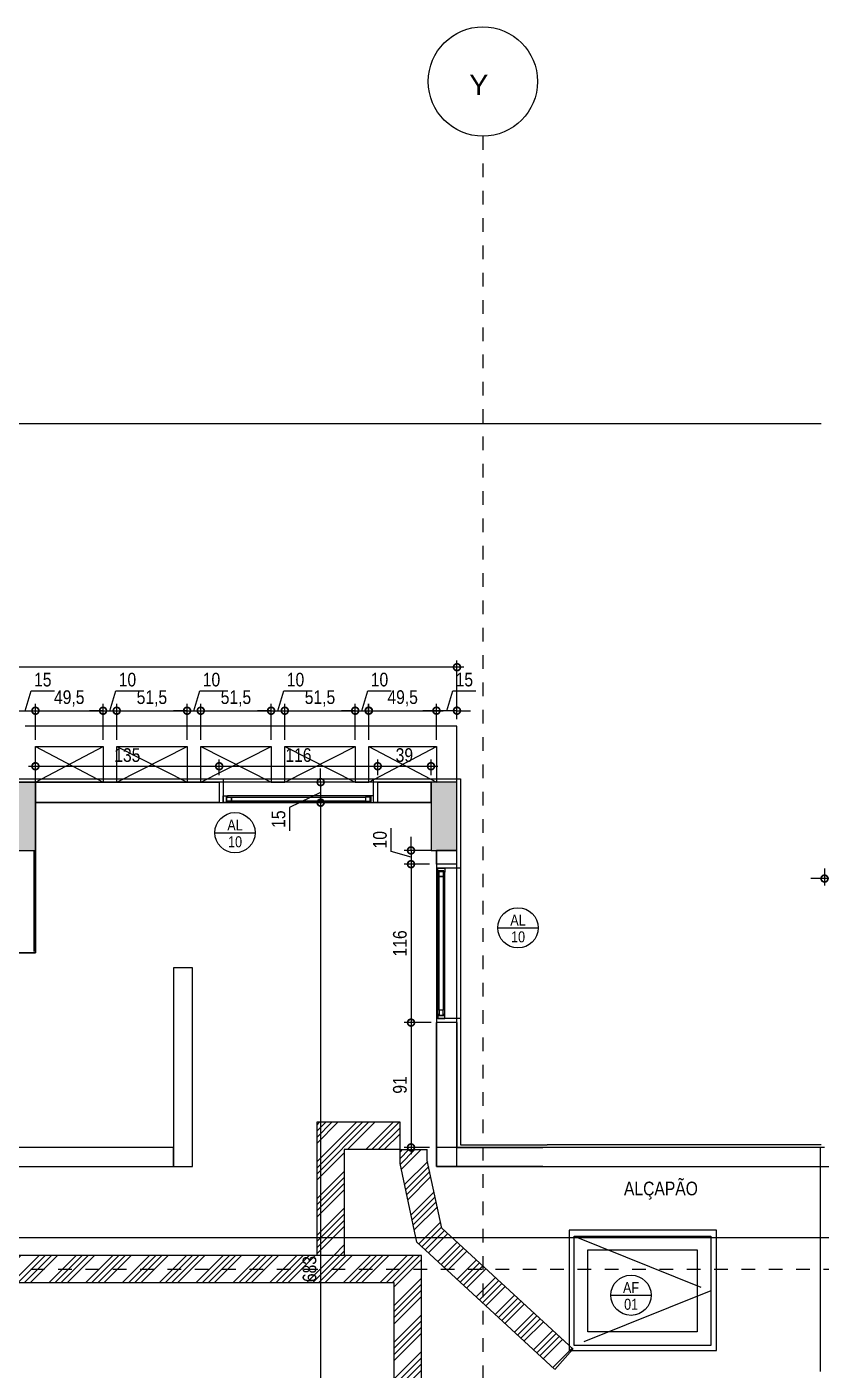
# Model space of a CAD drawing. Header units: metres. Extents: x -38 to 570, y -75 to 184.
# Drawn here: x -11.01 to -5.2, y -3.94 to 5.89 of the extents above; entities that cross this region are included whole.
import ezdxf
from ezdxf.enums import TextEntityAlignment as Align

# ---------------------------------------------------------------- set-up
doc = ezdxf.new("R2010")
doc.units = ezdxf.units.M
for name, pattern in [('CONTINUOS', [0]), ('DASHEDX2', [1.5, 1, -0.5]), ('ESTILO_TQS_0001', [1, 0.7, -0.3]), ('ESTILO_TQS_0004', [1.12, 0.5, -0.2, 0.01, -0.2, 0.01, -0.2])]:
    doc.linetypes.add(name, pattern=pattern)
for name, color, linetype in [('1', 232, 'DASHEDX2'), ('201', 232, 'CONTINUOS'), ('205', 7, 'ESTILO_TQS_0004'), ('21', 232, 'Continuous'), ('210', 15, 'ESTILO_TQS_0001'), ('237', 232, 'Continuous'), ('28', 232, 'Continuous'), ('29', 2, 'Continuous'), ('3', 2, 'Continuous'), ('ARQ-ALV ACAB', 4, 'Continuous'), ('ARQ-ALV OSSO', 5, 'Continuous'), ('ARQ-AUX', 7, 'Continuous'), ('ARQ-AUX1', 1, 'Continuous'), ('ARQ-AUX2', 2, 'Continuous'), ('ARQ-CAX @ 1', 1, 'Continuous'), ('ARQ-DIM', 2, 'Continuous'), ('ARQ-PRJ', 7, 'DASHEDX2'), ('ARQ-SIM', 1, 'Continuous'), ('ARQ-TXT', 2, 'Continuous')]:
    doc.layers.add(name, color=color, linetype=linetype)
doc.styles.add('Adesa', font='ARIALN.TTF')
doc.styles.get("Standard").update_dxf_attribs({"font": 'arial.ttf'})
doc.dimstyles.new('ADESA 1-0050', dxfattribs={"dimtxt": 0.1, "dimasz": 0.1, "dimexe": 0.05, "dimexo": 0.05, "dimgap": 0.03, "dimtad": 1, "dimdec": 1, "dimlfac": 100, "dimzin": 12, "dimtxsty": 'Adesa', "dimblk": 'DOTSMALL', "dimcen": 1, "dimdle": 0.05, "dimclrd": 1, "dimclre": 1, "dimclrt": 256, "dimazin": 3, "dimtm": 1e-09, "dimtfac": 1, "dimtdec": 1, "dimtmove": 1, "dimatfit": 0, "dimldrblk": 'DOTSMALL', "dimfxl": 0.8, "dimtvp": 2, "dimtolj": 1, "dimtzin": 0, "dimarcsym": 0})

# ---------------------------------------------------------------- blocks, each defined once
blk = doc.blocks.new('*U809')
at = {"color": 0, "linetype": 'ByBlock', "ltscale": 0.5}
for points in [[(0.02, -0.045), (0.02, -0.045), (0.02, -0.045), (0.02, -0.045), (0.02, -0.045), (0.02, -0.045), (0.02, -0.045), (0.02, -0.045), (0.02, -0.045), (0.03, -0.045), (0.03, -0.05), (0, -0.05), (0, 0), (0.03, 0), (0.03, -0.005), (0.02, -0.005), (0.02, -0.045)], [(1.08, -0.045), (1.08, -0.045), (1.08, -0.045), (1.08, -0.045), (1.08, -0.045), (1.08, -0.045), (1.08, -0.045), (1.08, -0.045), (1.08, -0.045), (1.07, -0.045), (1.07, -0.05), (1.1, -0.05), (1.1, 0), (1.07, 0), (1.07, -0.005), (1.08, -0.005), (1.08, -0.045)], [(0.025, -0.01), (0.06, -0.01), (0.06, -0.04), (0.025, -0.04)], [(1.075, -0.01), (1.04, -0.01), (1.04, -0.04), (1.075, -0.04)]]:
    blk.add_lwpolyline(points, close=True, dxfattribs=at)
at = {"color": 8, "linetype": 'ByBlock', "ltscale": 0.5}
for points in [[(1.07, 0), (0.03, 0)], [(1.07, -0.05), (0.03, -0.05)]]:
    blk.add_lwpolyline(points, dxfattribs=at)
at = {"color": 7, "linetype": 'ByBlock', "ltscale": 0.5}
blk.add_lwpolyline([(1.04, -0.01), (1.04, -0.04), (0.06, -0.04), (0.06, -0.01)], close=True, dxfattribs=at)
blk = doc.blocks.new('*U810')
at = {"color": 0, "linetype": 'ByBlock', "ltscale": 0.5}
for points in [[(0.02, -0.045), (0.02, -0.045), (0.02, -0.045), (0.02, -0.045), (0.02, -0.045), (0.02, -0.045), (0.02, -0.045), (0.02, -0.045), (0.02, -0.045), (0.03, -0.045), (0.03, -0.05), (0, -0.05), (0, 0), (0.03, 0), (0.03, -0.005), (0.02, -0.005), (0.02, -0.045)], [(1.08, -0.045), (1.08, -0.045), (1.08, -0.045), (1.08, -0.045), (1.08, -0.045), (1.08, -0.045), (1.08, -0.045), (1.08, -0.045), (1.08, -0.045), (1.07, -0.045), (1.07, -0.05), (1.1, -0.05), (1.1, 0), (1.07, 0), (1.07, -0.005), (1.08, -0.005), (1.08, -0.045)], [(0.025, -0.01), (0.06, -0.01), (0.06, -0.04), (0.025, -0.04)], [(1.075, -0.01), (1.04, -0.01), (1.04, -0.04), (1.075, -0.04)]]:
    blk.add_lwpolyline(points, close=True, dxfattribs=at)
at = {"color": 8, "linetype": 'ByBlock', "ltscale": 0.5}
for points in [[(1.07, 0), (0.03, 0)], [(1.07, -0.05), (0.03, -0.05)]]:
    blk.add_lwpolyline(points, dxfattribs=at)
at = {"color": 7, "linetype": 'ByBlock', "ltscale": 0.5}
blk.add_lwpolyline([(1.04, -0.01), (1.04, -0.04), (0.06, -0.04), (0.06, -0.01)], close=True, dxfattribs=at)
blk = doc.blocks.new('EST-PR-012-BAR-R02')
at = {"layer": '1', "color": 1, "linetype": 'CONTINUOS'}
for points in [[(-1040.01, 77), (-1102, 77)], [(-978.51, 77), (-1040.01, 77)], [(-917.01, 77), (-978.51, 77)], [(-855.49, 77), (-917.01, 77)], [(-786, 77), (-855.49, 77)], [(-786, 36), (-786, 77)], [(-1094.5, 62), (-1045.01, 62)], [(-1094.5, 36), (-1094.5, 62)], [(-1045.01, 62), (-1045.01, 36)], [(-1035.01, 62), (-983.51, 62)], [(-1035.01, 36), (-1035.01, 62)], [(-983.51, 62), (-983.51, 36)], [(-973.51, 62), (-922.01, 62)], [(-973.51, 36), (-973.51, 62)], [(-922.01, 62), (-922.01, 36)], [(-912.01, 62), (-860.49, 62)], [(-912.01, 36), (-912.01, 62)], [(-860.49, 62), (-860.49, 36)], [(-850.49, 62), (-801, 62)], [(-850.49, 36), (-850.49, 62)], [(-801, 62), (-801, 36)], [(-1045.01, 36), (-1094.5, 36)], [(-983.51, 36), (-1035.01, 36)], [(-922.01, 36), (-973.51, 36)], [(-860.49, 36), (-912.01, 36)], [(-805, 36), (-850.49, 36)], [(-1094.5, -89), (-1094.5, -14)], [(-1165.72, -89), (-1094.5, -89)]]:
    blk.add_lwpolyline(points, dxfattribs=at)
at = {"layer": '21'}
for p, q in [((-1094.5, 36), (-1045.01, 62)), ((-1094.5, 62), (-1045.01, 36)), ((-1035.01, 36), (-983.51, 62)), ((-1035.01, 62), (-983.51, 36)), ((-973.51, 36), (-922.01, 62)), ((-973.51, 62), (-922.01, 36)), ((-912.01, 36), (-860.49, 62)), ((-912.01, 62), (-860.49, 36)), ((-850.49, 36), (-801, 62)), ((-850.49, 62), (-801, 36))]:
    blk.add_line(p, q, dxfattribs=at)
at = {"layer": '210'}
for p, q in [((-1045.01, 36), (-1035.01, 36)), ((-983.51, 36), (-973.51, 36)), ((-922.01, 36), (-912.01, 36)), ((-860.49, 36), (-850.49, 36))]:
    blk.add_line(p, q, dxfattribs=at)
blk = doc.blocks.new('ALÇAPAO RESERV')
at = {"layer": 'ARQ-AUX2'}
blk.add_lwpolyline([(-0.1, 0.7), (0.9, 0.7), (0.9, -0.1), (-0.1, -0.1)], close=True, dxfattribs=at)
at = {"layer": 'ARQ-PRJ'}
for points in [[(-0.1, 0.7), (0.9, 0.3)], [(0.9, 0.3), (-0.1, -0.1)]]:
    blk.add_lwpolyline(points, dxfattribs=at)
blk.add_lwpolyline([(0, 0.6), (0.8, 0.6), (0.8, 0), (0, 0)], close=True, dxfattribs=at)
blk = doc.blocks.new('A$C3afc5645')
h = blk.add_hatch()
h.set_pattern_fill('ANSI34', color=8, scale=0.01)
h.paths.add_polyline_path([(-8.6862, -2.3305), (-8.2769, -2.3305), (-8.2769, -2.1305), (-8.8862, -2.1305), (-8.8862, -3.1046), (-8.6862, -3.1046)])
h = blk.add_hatch()
h.set_pattern_fill('ANSI34', color=8, scale=0.01)
h.paths.add_polyline_path([(-8.0769, -2.4052), (-8.0769, -2.3305), (-8.2769, -2.3305), (-8.2769, -2.4369), (-8.153, -3.0083), (-7.1449, -3.9401), (-7.0111, -3.791), (-7.9707, -2.9044)])
h = blk.add_hatch()
h.set_pattern_fill('ANSI34', color=251, scale=0.01)
h.paths.add_polyline_path([(-8.12, -3.1046), (-15.3392, -3.1046), (-15.3392, -3.3046), (-8.32, -3.3046), (-8.32, -4.2495), (-8.12, -4.2495)])
at = {"layer": 'ARQ-AUX1'}
for p, q in [((-8.2769, -2.1305, 0), (-8.8862, -2.1305, 0)), ((-8.8862, -2.1305, 0), (-8.8862, -3.1033, 0)), ((-8.2769, -2.3305, 0), (-8.6862, -2.3305, 0)), ((-8.6862, -2.3305, 0), (-8.6862, -3.1033, 0)), ((-8.2769, -2.4317, 0), (-8.2769, -2.3305, 0)), ((-8.0769, -2.4104, 0), (-8.0769, -2.3305, 0)), ((-8.153, -3.0083, 0), (-8.2769, -2.4317, 0)), ((-7.9707, -2.9044, 0), (-8.0769, -2.4104, 0)), ((-7.0098, -3.7921, 0), (-7.9707, -2.9044, 0)), ((-7.1456, -3.939, 0), (-8.153, -3.0083, 0)), ((-8.12, -3.1046, 0), (-15.3392, -3.1046, 0)), ((-8.12, -4.2495, 0), (-8.12, -3.1046, 0)), ((-8.32, -3.3046, 0), (-15.3392, -3.3046, 0)), ((-8.32, -4.2495, 0), (-8.32, -3.3046, 0))]:
    blk.add_line(p, q, dxfattribs=at)
at = {"layer": 'ARQ-AUX1', "elevation": 0}
for points in [[(-8.2769, -2.3305), (-8.2769, -2.1305)], [(-8.2769, -2.3305), (-8.0769, -2.3305)], [(-7.0111, -3.791), (-7.1449, -3.9401)]]:
    blk.add_lwpolyline(points, dxfattribs=at)
blk = doc.blocks.new('est-lo-12-bar-r05')
at = {"layer": '3'}
h = blk.add_hatch(color=8, dxfattribs=at)
h.dxf.hatch_style = 1
h.paths.add_polyline_path([(265.995777, -14.002855), (284.995777, -14.002855), (284.995777, 35.997145), (265.995777, 35.997145)])
h.paths.add_polyline_path([(574.479516, -14.002855), (593.479516, -14.002855), (593.479516, 35.997145), (574.479516, 35.997145)])
h.paths.add_polyline_path([(574.479516, -677.000531), (593.479516, -677.000531), (593.479516, -627.000531), (574.479516, -627.000531)])
h.paths.add_polyline_path([(265.995777, -677.000531), (284.995777, -677.000531), (284.995777, -627.000531), (265.995777, -627.000531)])
h.paths.add_polyline_path([(-805.000061, -14.002855), (-786.000061, -14.002855), (-786.000061, 35.997145), (-805.000061, 35.997145)])
h.paths.add_polyline_path([(-1113.500883, -14.002855), (-1094.500883, -14.002855), (-1094.500883, 35.997145), (-1113.500883, 35.997145)])
h.paths.add_polyline_path([(-1113.500883, -677.000531), (-1094.500883, -677.000531), (-1094.500883, -627.000531), (-1113.500883, -627.000531)])
h.paths.add_polyline_path([(-805.000061, -677.000531), (-786.000061, -677.000531), (-786.000061, -627.000531), (-805.000061, -627.000531)])
at = {"layer": '201'}
blk.add_lwpolyline([(-704.000061, -380.031344), (-596.000061, -380.031344), (-596.000061, -292.031344), (-704.000061, -292.031344), (-704.000061, -380.031344)], dxfattribs=at)
at = {"layer": '205'}
for p, q in [((-766.999778, 509.000013), (-766.999778, -1233.206862)), ((-3517.85276, -320.501693), (1995.986055, -320.501693))]:
    blk.add_line(p, q, dxfattribs=at)
at = {"layer": '237', "linetype": 'Continuous'}
blk.add_line((-520.003335, -395.50336), (-520.003335, -245.501346), dxfattribs=at)
at = {"layer": '28'}
for p, q in [((-1095.500883, -88.0016), (-1095.500883, -14.002855)), ((-520.003335, -231.501325), (-801.000061, -231.501325)), ((-520.003335, -245.500349), (-520.003335, -231.501325)), ((-786.000061, -245.500349), (-520.003335, -245.500349))]:
    blk.add_line(p, q, dxfattribs=at)
for points in [[(-1094.500883, 20.996335), (-805.000061, 20.996335), (-805.000061, 35.996335), (-1094.500883, 35.996335), (-1094.500883, 20.996335)], [(-805.000061, 35.996335), (-1094.500883, 35.996335)], [(-1094.500883, 20.996335), (-805.000061, 20.996335)], [(-1534.499687, -89.0016), (-1534.499687, -74.0016), (-1109.500883, -74.0016), (-1109.500883, -14.002855), (-1094.500883, -14.002855), (-1094.500883, -89.0016), (-1534.499687, -89.0016)], [(-1094.500883, -89.0016), (-1094.500883, -14.002855)], [(-801.000061, -245.500349), (-786.000061, -245.500349), (-786.000061, -14.002855), (-801.000061, -14.002855), (-801.000061, -245.500349)], [(-801.000061, -14.002855), (-801.000061, -245.499605)], [(-786.000061, -245.499605), (-786.000061, -14.002855)], [(-1165.722246, -89.0016), (-1094.500883, -89.0016)]]:
    blk.add_lwpolyline(points, dxfattribs=at)
for points in [[(-979.500327, -99.999277), (-993.500327, -99.999277), (-993.500327, -245.501325), (-979.500327, -245.501325)], [(-993.500327, -231.500353), (-1261.989868, -231.500353), (-1261.989868, -245.50198), (-993.500327, -245.50198)]]:
    blk.add_lwpolyline(points, close=True, dxfattribs=at)
blk.add_circle((-766.999778, 549.000013), 40, dxfattribs=at)
at = {"layer": '3', "linetype": 'Continuous'}
for points in [[(-1113.500883, -14.002855), (-1094.500883, -14.002855), (-1094.500883, 35.997145), (-1113.500883, 35.997145), (-1113.500883, -14.002855)], [(-805.000061, -14.002855), (-786.000061, -14.002855), (-786.000061, 35.997145), (-805.000061, 35.997145), (-805.000061, -14.002855)]]:
    blk.add_lwpolyline(points, dxfattribs=at)
at = {"layer": '29'}
blk.add_text('Y', height=15, dxfattribs=at).set_placement((-776.999778, 539.000013))
blk = doc.blocks.new('COBERTURA')
at = {"layer": 'ARQ-ALV ACAB'}
for p, q in [((-11.12, 0.385), (-9.57, 0.385)), ((-9.57, 0.385), (-9.57, 0.2099)), ((-8.47, 0.2099), (-8.47, 0.385)), ((-8.47, 0.385), (-7.835, 0.385)), ((-7.835, 0.385), (-7.835, -0.27)), ((-7.835, -0.27), (-8.01, -0.27)), ((-7.835, -1.37), (-8.01, -1.37)), ((-7.835, -1.37), (-7.835, -1.975)), ((-7.835, -1.975), (-7.835, -1.975)), ((-7.835, -1.975), (-7.835, -2.2951, 0)), ((-7.835, -2.2951, 0), (-7.2005, -2.2951, 0)), ((-5.195, -2.2951, 0), (-7.2005, -2.2951, 0))]:
    blk.add_line(p, q, dxfattribs=at)
for points in [[(-9.6, 0.2099), (-9.57, 0.2099)], [(-8.44, 0.2099), (-8.47, 0.2099)], [(-8.01, -0.24), (-8.01, -0.27)], [(-8.01, -1.37), (-8.01, -1.4)]]:
    blk.add_lwpolyline(points, dxfattribs=at)
at = {"layer": 'ARQ-ALV OSSO'}
for p, q in [((-8.44, 0.2099), (-8.44, 0.36)), ((-8.44, 0.36), (-8.05, 0.36)), ((-8.05, 0.2099), (-8.44, 0.2099)), ((-7.86, -0.24), (-8.01, -0.24)), ((-7.86, -1.4), (-8.01, -1.4)), ((-7.86, -1.4), (-7.86, -2)), ((-7.86, -2), (-7.86, -2)), ((-7.86, -2), (-7.86, -2.315)), ((-7.86, -2.315), (-7.2305, -2.315)), ((-5.17, -2.3149, 0), (-7.2305, -2.315)), ((-7.2305, -2.455), (-8.01, -2.455)), ((-7.2305, -2.455), (-5.03, -2.455))]:
    blk.add_line(p, q, dxfattribs=at)
for points in [[(-11.095, 0.3599), (-11.095, 0.36), (-9.6, 0.36), (-9.6, 0.2099), (-10.945, 0.2099), (-10.945, -0.89), (-11.46, -0.8899), (-11.46, -0.74), (-11.0951, -0.7401), (-11.095, -0.1401)], [(-8.44, 0.2099), (-8.44, 0.36)], [(-8.01, -0.24), (-8.01, -0.14)], [(-7.86, -0.24), (-7.86, -0.1401)], [(-8.01, -2.455), (-8.01, -2.15), (-8.01, -2.15), (-8.01, -1.4)]]:
    blk.add_lwpolyline(points, dxfattribs=at)
at = {"layer": 'ARQ-AUX', "elevation": 0}
blk.add_lwpolyline([(-15.3449, 2.9853), (-5.195, 2.9848)], dxfattribs=at)
at = {"layer": 'ARQ-AUX'}
for points in [[(-9.57, 0.385), (-8.465, 0.385)], [(-7.835, -0.27), (-7.835, -1.375)]]:
    blk.add_lwpolyline(points, dxfattribs=at)
at = {"linetype": 'Continuous', "xscale": 0.01, "yscale": 0.01, "zscale": 0.01}
for name, p in [('est-lo-12-bar-r05', (0, 0)), ('EST-PR-012-BAR-R02', (0, -0.0001, 0))]:
    blk.add_blockref(name, p, dxfattribs=at)
at = {"layer": '1'}
blk.add_blockref('ALÇAPAO RESERV', (-6.9031, -3.6653, 0), dxfattribs=at)
at = {"layer": 'ARQ-CAX @ 1'}
blk.add_blockref('*U809', (-9.57, 0.2599), dxfattribs=at)
at = {"layer": 'ARQ-CAX @ 1', "rotation": 270}
blk.add_blockref('*U810', (-7.95, -0.27), dxfattribs=at)
at = {"layer": 'ARQ-DIM'}
blk.add_blockref('A$C3afc5645', (0, 0), dxfattribs=at)
blk = doc.blocks.new('TIPO COTA$0$Chamada_planta')
at = {"layer": 'ARQ-SIM'}
blk.add_line((-0.983, 0), (0.983, 0), dxfattribs=at)
blk.add_circle((0, 0), 0.983, dxfattribs=at)
at = {"layer": 'ARQ-SIM', "color": 2, "style": 'Adesa'}
for tag, p in [('NUMERO', (0, 0.234)), ('C.D.', (0, -0.272))]:
    blk.add_attdef(tag, text='', height=0.5, dxfattribs=at).set_placement(p, align=Align.MIDDLE_CENTER)
blk = doc.blocks.new('_DotSmall')
at = {"color": 0, "linetype": 'ByBlock', "const_width": 0.5}
blk.add_lwpolyline([(-0.0625, 0, 1), (0.0625, 0, 1)], format="xyb", close=True, dxfattribs=at)
blk = doc.blocks.new('*D562')
at = {"layer": 'ARQ-DIM', "color": 1, "lineweight": -2, "transparency": 16777216}
for p, q in [((-10.945, 0.4099), (-10.945, 0.5266)), ((-9.6, 0.41), (-9.6, 0.5266)), ((-10.995, 0.4766), (-9.55, 0.4766))]:
    blk.add_line(p, q, dxfattribs=at)
at = {"layer": 'Defpoints', "color": 0, "transparency": 16777216}
for p in [(-9.6, 0.4766), (-10.945, 0.3599, 0), (-9.6, 0.36, 0)]:
    blk.add_point(p, dxfattribs=at)
at = {"layer": 'ARQ-DIM', "color": 1, "lineweight": -2, "transparency": 16777216, "xscale": 0.1, "yscale": 0.1, "zscale": 0.1, "rotation": 180}
blk.add_blockref('_DotSmall', (-10.945, 0.4766), dxfattribs=at)
at = {"layer": 'ARQ-DIM', "color": 1, "lineweight": -2, "transparency": 16777216, "xscale": 0.1, "yscale": 0.1, "zscale": 0.1}
blk.add_blockref('_DotSmall', (-9.6, 0.4766), dxfattribs=at)
at = {"layer": 'ARQ-DIM', "transparency": 16777216, "insert": (-10.2725, 0.5577), "char_height": 0.1, "attachment_point": 5, "style": 'Adesa'}
blk.add_mtext('\\A1;135', dxfattribs=at)
blk = doc.blocks.new('*D563')
at = {"layer": 'ARQ-DIM', "color": 1, "lineweight": -2, "transparency": 16777216}
for p, q in [((-9.6, 0.41), (-9.6, 0.5266)), ((-8.44, 0.41), (-8.44, 0.5266)), ((-9.65, 0.4766), (-8.39, 0.4766))]:
    blk.add_line(p, q, dxfattribs=at)
at = {"layer": 'Defpoints', "color": 0, "transparency": 16777216}
for p in [(-8.44, 0.4766), (-9.6, 0.36, 0), (-8.44, 0.36, 0)]:
    blk.add_point(p, dxfattribs=at)
at = {"layer": 'ARQ-DIM', "color": 1, "lineweight": -2, "transparency": 16777216, "xscale": 0.1, "yscale": 0.1, "zscale": 0.1, "rotation": 180}
blk.add_blockref('_DotSmall', (-9.6, 0.4766), dxfattribs=at)
at = {"layer": 'ARQ-DIM', "color": 1, "lineweight": -2, "transparency": 16777216, "xscale": 0.1, "yscale": 0.1, "zscale": 0.1}
blk.add_blockref('_DotSmall', (-8.44, 0.4766), dxfattribs=at)
at = {"layer": 'ARQ-DIM', "transparency": 16777216, "insert": (-9.02, 0.5577), "char_height": 0.1, "attachment_point": 5, "style": 'Adesa'}
blk.add_mtext('\\A1;116', dxfattribs=at)
blk = doc.blocks.new('*D619')
at = {"layer": 'ARQ-DIM', "color": 1, "lineweight": -2, "transparency": 16777216}
for p, q in [((5.7516, -2.55), (5.7516, -3.0245)), ((-15.33, -3.155), (-15.33, -2.9245)), ((-15.38, -2.9745), (5.8016, -2.9745))]:
    blk.add_line(p, q, dxfattribs=at)
at = {"layer": 'Defpoints', "color": 0, "transparency": 16777216}
for p in [(5.7516, -2.5, 0), (5.7516, -2.9745), (-15.33, -3.205, 0)]:
    blk.add_point(p, dxfattribs=at)
at = {"layer": 'ARQ-DIM', "color": 1, "lineweight": -2, "transparency": 16777216, "xscale": 0.1, "yscale": 0.1, "zscale": 0.1, "rotation": 180}
blk.add_blockref('_DotSmall', (-15.33, -2.9745), dxfattribs=at)
at = {"layer": 'ARQ-DIM', "color": 1, "lineweight": -2, "transparency": 16777216, "xscale": 0.1, "yscale": 0.1, "zscale": 0.1}
blk.add_blockref('_DotSmall', (5.7516, -2.9745), dxfattribs=at)
at = {"layer": 'ARQ-DIM', "transparency": 16777216, "insert": (-4.7892, -2.8934), "char_height": 0.1, "attachment_point": 5, "style": 'Adesa'}
blk.add_mtext('\\A1;2108', dxfattribs=at)
blk = doc.blocks.new('*D623')
at = {"layer": 'ARQ-DIM', "color": 1, "lineweight": -2, "transparency": 16777216}
for p, q in [((-8.8576, 0.36), (-8.8576, 0.46)), ((-8.645, 0.36), (-8.9076, 0.36)), ((-8.8576, 0.36), (-8.8576, 0.21)), ((-8.8576, 0.36), (-8.8576, 0.21)), ((-8.8576, 0.285), (-9.0847, 0.1743)), ((-8.645, 0.21), (-8.9076, 0.21)), ((-8.8576, 0.21), (-8.8576, 0.11)), ((-9.0847, 0.1743), (-9.0847, 0.0039))]:
    blk.add_line(p, q, dxfattribs=at)
at = {"layer": 'Defpoints', "color": 0, "transparency": 16777216}
for p in [(-8.595, 0.36, 0), (-8.8576, 0.21), (-8.595, 0.21, 0)]:
    blk.add_point(p, dxfattribs=at)
at = {"layer": 'ARQ-DIM', "color": 1, "lineweight": -2, "transparency": 16777216, "xscale": 0.1, "yscale": 0.1, "zscale": 0.1}
for p, rotation in [((-8.8576, 0.36), 270), ((-8.8576, 0.21), 90)]:
    blk.add_blockref('_DotSmall', p, dxfattribs=dict(at, rotation=rotation))
at = {"layer": 'ARQ-DIM', "transparency": 16777216, "insert": (-9.1658, 0.0891), "char_height": 0.1, "attachment_point": 5, "rotation": 90, "style": 'Adesa'}
blk.add_mtext('\\A1;15', dxfattribs=at)
blk = doc.blocks.new('*D624')
at = {"layer": 'ARQ-DIM', "color": 1, "lineweight": -2, "transparency": 16777216}
for p, q in [((-8.645, 0.2099), (-8.9076, 0.2099)), ((-8.8576, 0.2599), (-8.8576, -6.67)), ((-8.645, -6.62), (-8.9076, -6.62))]:
    blk.add_line(p, q, dxfattribs=at)
at = {"layer": 'Defpoints', "color": 0, "transparency": 16777216}
for p in [(-8.595, 0.2099, 0), (-8.8576, -6.62), (-8.595, -6.62, 0)]:
    blk.add_point(p, dxfattribs=at)
at = {"layer": 'ARQ-DIM', "color": 1, "lineweight": -2, "transparency": 16777216, "xscale": 0.1, "yscale": 0.1, "zscale": 0.1}
for p, rotation in [((-8.8576, 0.2099), 90), ((-8.8576, -6.62), 270)]:
    blk.add_blockref('_DotSmall', p, dxfattribs=dict(at, rotation=rotation))
at = {"layer": 'ARQ-DIM', "transparency": 16777216, "insert": (-8.9386, -3.2051), "char_height": 0.1, "attachment_point": 5, "rotation": 90, "style": 'Adesa'}
blk.add_mtext('\\A1;683', dxfattribs=at)
blk = doc.blocks.new('*D420')
at = {"layer": 'ARQ-DIM', "color": 1, "lineweight": -2, "transparency": 16777216}
for p, q in [((-5.17, -0.273), (-5.17, -0.3959)), ((-5.04, -0.273), (-5.04, -0.3959)), ((-5.17, -0.3459), (-5.27, -0.3459)), ((-5.04, -0.3459), (-5.17, -0.3459)), ((-5.04, -0.3459), (-5.17, -0.3459)), ((-5.105, -0.3459), (-5.0306, -0.5941)), ((-5.04, -0.3459), (-4.94, -0.3459)), ((-5.0306, -0.5941), (-4.8609, -0.5941))]:
    blk.add_line(p, q, dxfattribs=at)
at = {"layer": 'Defpoints', "color": 0, "transparency": 16777216}
for p in [(-5.17, -0.223, 0), (-5.04, -0.223, 0), (-5.17, -0.3459)]:
    blk.add_point(p, dxfattribs=at)
at = {"layer": 'ARQ-DIM', "color": 1, "lineweight": -2, "transparency": 16777216, "xscale": 0.1, "yscale": 0.1, "zscale": 0.1}
blk.add_blockref('_DotSmall', (-5.17, -0.3459), dxfattribs=at)
at = {"layer": 'ARQ-DIM', "color": 1, "lineweight": -2, "transparency": 16777216, "xscale": 0.1, "yscale": 0.1, "zscale": 0.1, "rotation": 180}
blk.add_blockref('_DotSmall', (-5.04, -0.3459), dxfattribs=at)
at = {"layer": 'ARQ-DIM', "transparency": 16777216, "insert": (-4.9457, -0.5131), "char_height": 0.1, "attachment_point": 5, "style": 'Adesa'}
blk.add_mtext('\\A1;13', dxfattribs=at)
blk = doc.blocks.new('*D423')
at = {"layer": 'ARQ-DIM', "color": 1, "lineweight": -2, "transparency": 16777216}
for p, q in [((-8.3424, -0.1465), (-8.3424, 0.023)), ((-8.1963, -0.1401), (-8.1963, -0.0401)), ((-8.1963, -0.1903), (-8.3424, -0.1465)), ((-8.05, -0.1401), (-8.2463, -0.1401)), ((-8.1963, -0.1401), (-8.1963, -0.2405)), ((-8.1963, -0.1401), (-8.1963, -0.2405)), ((-8.06, -0.2405), (-8.2463, -0.2405)), ((-8.1963, -0.2405), (-8.1963, -0.3405))]:
    blk.add_line(p, q, dxfattribs=at)
at = {"layer": 'Defpoints', "color": 0, "transparency": 16777216}
for p in [(-8, -0.1401), (-8.1963, -0.2405), (-8.01, -0.2405)]:
    blk.add_point(p, dxfattribs=at)
at = {"layer": 'ARQ-DIM', "color": 1, "lineweight": -2, "transparency": 16777216, "xscale": 0.1, "yscale": 0.1, "zscale": 0.1}
for p, rotation in [((-8.1963, -0.1401), 270), ((-8.1963, -0.2405), 90)]:
    blk.add_blockref('_DotSmall', p, dxfattribs=dict(at, rotation=rotation))
at = {"layer": 'ARQ-DIM', "transparency": 16777216, "insert": (-8.4235, -0.0617), "char_height": 0.1, "attachment_point": 5, "rotation": 90, "style": 'Adesa'}
blk.add_mtext('\\A1;10', dxfattribs=at)
blk = doc.blocks.new('*D424')
at = {"layer": 'ARQ-DIM', "color": 1, "lineweight": -2, "transparency": 16777216}
for p, q in [((-8.1963, -0.1905), (-8.1963, -1.4505)), ((-8.06, -0.2405), (-8.2463, -0.2405)), ((-8.05, -1.4005), (-8.2463, -1.4005))]:
    blk.add_line(p, q, dxfattribs=at)
at = {"layer": 'Defpoints', "color": 0, "transparency": 16777216}
for p in [(-8.01, -0.2405), (-8.1963, -1.4005), (-8, -1.4005)]:
    blk.add_point(p, dxfattribs=at)
at = {"layer": 'ARQ-DIM', "color": 1, "lineweight": -2, "transparency": 16777216, "xscale": 0.1, "yscale": 0.1, "zscale": 0.1}
for p, rotation in [((-8.1963, -0.2405), 90), ((-8.1963, -1.4005), 270)]:
    blk.add_blockref('_DotSmall', p, dxfattribs=dict(at, rotation=rotation))
at = {"layer": 'ARQ-DIM', "transparency": 16777216, "insert": (-8.2774, -0.8205), "char_height": 0.1, "attachment_point": 5, "rotation": 90, "style": 'Adesa'}
blk.add_mtext('\\A1;116', dxfattribs=at)
blk = doc.blocks.new('*D425')
at = {"layer": 'ARQ-DIM', "color": 1, "lineweight": -2, "transparency": 16777216}
for p, q in [((-8.1963, -1.3505), (-8.1963, -2.364)), ((-8.05, -1.4005), (-8.2463, -1.4005)), ((-8.06, -2.314), (-8.2463, -2.314))]:
    blk.add_line(p, q, dxfattribs=at)
at = {"layer": 'Defpoints', "color": 0, "transparency": 16777216}
for p in [(-8, -1.4005), (-8.1963, -2.314), (-8.01, -2.314)]:
    blk.add_point(p, dxfattribs=at)
at = {"layer": 'ARQ-DIM', "color": 1, "lineweight": -2, "transparency": 16777216, "xscale": 0.1, "yscale": 0.1, "zscale": 0.1}
for p, rotation in [((-8.1963, -1.4005), 90), ((-8.1963, -2.314), 270)]:
    blk.add_blockref('_DotSmall', p, dxfattribs=dict(at, rotation=rotation))
at = {"layer": 'ARQ-DIM', "transparency": 16777216, "insert": (-8.2774, -1.8573), "char_height": 0.1, "attachment_point": 5, "rotation": 90, "style": 'Adesa'}
blk.add_mtext('\\A1;91', dxfattribs=at)
blk = doc.blocks.new('*D426')
at = {"layer": 'ARQ-DIM', "color": 1, "lineweight": -2, "transparency": 16777216}
for p, q in [((-8.44, 0.41), (-8.44, 0.5266)), ((-8.05, 0.41), (-8.05, 0.5266)), ((-8.49, 0.4766), (-8, 0.4766))]:
    blk.add_line(p, q, dxfattribs=at)
at = {"layer": 'Defpoints', "color": 0, "transparency": 16777216}
for p in [(-8.05, 0.4766), (-8.44, 0.36), (-8.05, 0.36)]:
    blk.add_point(p, dxfattribs=at)
at = {"layer": 'ARQ-DIM', "color": 1, "lineweight": -2, "transparency": 16777216, "xscale": 0.1, "yscale": 0.1, "zscale": 0.1, "rotation": 180}
blk.add_blockref('_DotSmall', (-8.44, 0.4766), dxfattribs=at)
at = {"layer": 'ARQ-DIM', "color": 1, "lineweight": -2, "transparency": 16777216, "xscale": 0.1, "yscale": 0.1, "zscale": 0.1}
blk.add_blockref('_DotSmall', (-8.05, 0.4766), dxfattribs=at)
at = {"layer": 'ARQ-DIM', "transparency": 16777216, "insert": (-8.245, 0.5577), "char_height": 0.1, "attachment_point": 5, "style": 'Adesa'}
blk.add_mtext('\\A1;39', dxfattribs=at)
blk = doc.blocks.new('*D427')
at = {"layer": 'ARQ-DIM', "color": 1, "lineweight": -2, "transparency": 16777216}
for p, q in [((-7.81, 1.2017), (-15.4, 1.2017)), ((-15.35, 0.983), (-15.35, 1.2517)), ((-7.86, 0.82), (-7.86, 1.2517))]:
    blk.add_line(p, q, dxfattribs=at)
at = {"layer": 'Defpoints', "color": 0, "transparency": 16777216}
for p in [(-15.35, 1.2017), (-15.35, 0.933), (-7.86, 0.77, 0)]:
    blk.add_point(p, dxfattribs=at)
at = {"layer": 'ARQ-DIM', "color": 1, "lineweight": -2, "transparency": 16777216, "xscale": 0.1, "yscale": 0.1, "zscale": 0.1, "rotation": 180}
blk.add_blockref('_DotSmall', (-15.35, 1.2017), dxfattribs=at)
at = {"layer": 'ARQ-DIM', "color": 1, "lineweight": -2, "transparency": 16777216, "xscale": 0.1, "yscale": 0.1, "zscale": 0.1}
blk.add_blockref('_DotSmall', (-7.86, 1.2017), dxfattribs=at)
at = {"layer": 'ARQ-DIM', "transparency": 16777216, "insert": (-11.605, 1.2828), "char_height": 0.1, "attachment_point": 5, "style": 'Adesa'}
blk.add_mtext('\\A1;749', dxfattribs=at)
blk = doc.blocks.new('*D430')
at = {"layer": 'ARQ-DIM', "color": 1, "lineweight": -2, "transparency": 16777216}
for p, q in [((-10.945, 0.67), (-10.945, 0.933)), ((-10.4501, 0.67), (-10.4501, 0.933)), ((-10.995, 0.883), (-10.4001, 0.883))]:
    blk.add_line(p, q, dxfattribs=at)
at = {"layer": 'Defpoints', "color": 0, "transparency": 16777216}
for p in [(-10.4501, 0.883), (-10.945, 0.62, 0), (-10.4501, 0.62, 0)]:
    blk.add_point(p, dxfattribs=at)
at = {"layer": 'ARQ-DIM', "color": 1, "lineweight": -2, "transparency": 16777216, "xscale": 0.1, "yscale": 0.1, "zscale": 0.1, "rotation": 180}
blk.add_blockref('_DotSmall', (-10.945, 0.883), dxfattribs=at)
at = {"layer": 'ARQ-DIM', "color": 1, "lineweight": -2, "transparency": 16777216, "xscale": 0.1, "yscale": 0.1, "zscale": 0.1}
blk.add_blockref('_DotSmall', (-10.4501, 0.883), dxfattribs=at)
at = {"layer": 'ARQ-DIM', "transparency": 16777216, "insert": (-10.6976, 0.9731), "char_height": 0.1, "attachment_point": 5, "style": 'Adesa'}
blk.add_mtext('\\A1;49,5', dxfattribs=at)
blk = doc.blocks.new('*D431')
at = {"layer": 'ARQ-DIM', "color": 1, "lineweight": -2, "transparency": 16777216}
for p, q in [((-10.3501, 0.67), (-10.3501, 0.933)), ((-9.8351, 0.67), (-9.8351, 0.933)), ((-10.4001, 0.883), (-9.7851, 0.883))]:
    blk.add_line(p, q, dxfattribs=at)
at = {"layer": 'Defpoints', "color": 0, "transparency": 16777216}
for p in [(-9.8351, 0.883), (-10.3501, 0.62, 0), (-9.8351, 0.62, 0)]:
    blk.add_point(p, dxfattribs=at)
at = {"layer": 'ARQ-DIM', "color": 1, "lineweight": -2, "transparency": 16777216, "xscale": 0.1, "yscale": 0.1, "zscale": 0.1, "rotation": 180}
blk.add_blockref('_DotSmall', (-10.3501, 0.883), dxfattribs=at)
at = {"layer": 'ARQ-DIM', "color": 1, "lineweight": -2, "transparency": 16777216, "xscale": 0.1, "yscale": 0.1, "zscale": 0.1}
blk.add_blockref('_DotSmall', (-9.8351, 0.883), dxfattribs=at)
at = {"layer": 'ARQ-DIM', "transparency": 16777216, "insert": (-10.0926, 0.9731), "char_height": 0.1, "attachment_point": 5, "style": 'Adesa'}
blk.add_mtext('\\A1;51,5', dxfattribs=at)
blk = doc.blocks.new('*D432')
at = {"layer": 'ARQ-DIM', "color": 1, "lineweight": -2, "transparency": 16777216}
for p, q in [((-9.7351, 0.67), (-9.7351, 0.933)), ((-9.2201, 0.67), (-9.2201, 0.933)), ((-9.7851, 0.883), (-9.1701, 0.883))]:
    blk.add_line(p, q, dxfattribs=at)
at = {"layer": 'Defpoints', "color": 0, "transparency": 16777216}
for p in [(-9.2201, 0.883), (-9.7351, 0.62, 0), (-9.2201, 0.62, 0)]:
    blk.add_point(p, dxfattribs=at)
at = {"layer": 'ARQ-DIM', "color": 1, "lineweight": -2, "transparency": 16777216, "xscale": 0.1, "yscale": 0.1, "zscale": 0.1, "rotation": 180}
blk.add_blockref('_DotSmall', (-9.7351, 0.883), dxfattribs=at)
at = {"layer": 'ARQ-DIM', "color": 1, "lineweight": -2, "transparency": 16777216, "xscale": 0.1, "yscale": 0.1, "zscale": 0.1}
blk.add_blockref('_DotSmall', (-9.2201, 0.883), dxfattribs=at)
at = {"layer": 'ARQ-DIM', "transparency": 16777216, "insert": (-9.4776, 0.9731), "char_height": 0.1, "attachment_point": 5, "style": 'Adesa'}
blk.add_mtext('\\A1;51,5', dxfattribs=at)
blk = doc.blocks.new('*D433')
at = {"layer": 'ARQ-DIM', "color": 1, "lineweight": -2, "transparency": 16777216}
for p, q in [((-9.1201, 0.67), (-9.1201, 0.933)), ((-8.6049, 0.67), (-8.6049, 0.933)), ((-9.1701, 0.883), (-8.5549, 0.883))]:
    blk.add_line(p, q, dxfattribs=at)
at = {"layer": 'Defpoints', "color": 0, "transparency": 16777216}
for p in [(-8.6049, 0.883), (-9.1201, 0.62, 0), (-8.6049, 0.62, 0)]:
    blk.add_point(p, dxfattribs=at)
at = {"layer": 'ARQ-DIM', "color": 1, "lineweight": -2, "transparency": 16777216, "xscale": 0.1, "yscale": 0.1, "zscale": 0.1, "rotation": 180}
blk.add_blockref('_DotSmall', (-9.1201, 0.883), dxfattribs=at)
at = {"layer": 'ARQ-DIM', "color": 1, "lineweight": -2, "transparency": 16777216, "xscale": 0.1, "yscale": 0.1, "zscale": 0.1}
blk.add_blockref('_DotSmall', (-8.6049, 0.883), dxfattribs=at)
at = {"layer": 'ARQ-DIM', "transparency": 16777216, "insert": (-8.8625, 0.9731), "char_height": 0.1, "attachment_point": 5, "style": 'Adesa'}
blk.add_mtext('\\A1;51,5', dxfattribs=at)
blk = doc.blocks.new('*D434')
at = {"layer": 'ARQ-DIM', "color": 1, "lineweight": -2, "transparency": 16777216}
for p, q in [((-8.5049, 0.67), (-8.5049, 0.9334)), ((-8.01, 0.67), (-8.01, 0.9334)), ((-8.5549, 0.8834), (-7.96, 0.8834))]:
    blk.add_line(p, q, dxfattribs=at)
at = {"layer": 'Defpoints', "color": 0, "transparency": 16777216}
for p in [(-8.01, 0.8834), (-8.5049, 0.62, 0), (-8.01, 0.62, 0)]:
    blk.add_point(p, dxfattribs=at)
at = {"layer": 'ARQ-DIM', "color": 1, "lineweight": -2, "transparency": 16777216, "xscale": 0.1, "yscale": 0.1, "zscale": 0.1, "rotation": 180}
blk.add_blockref('_DotSmall', (-8.5049, 0.8834), dxfattribs=at)
at = {"layer": 'ARQ-DIM', "color": 1, "lineweight": -2, "transparency": 16777216, "xscale": 0.1, "yscale": 0.1, "zscale": 0.1}
blk.add_blockref('_DotSmall', (-8.01, 0.8834), dxfattribs=at)
at = {"layer": 'ARQ-DIM', "transparency": 16777216, "insert": (-8.2575, 0.9735), "char_height": 0.1, "attachment_point": 5, "style": 'Adesa'}
blk.add_mtext('\\A1;49,5', dxfattribs=at)
blk = doc.blocks.new('*D462')
at = {"layer": 'ARQ-DIM', "color": 1, "lineweight": -2, "transparency": 16777216}
for p, q in [((-11.02, 0.883), (-10.9762, 1.0291)), ((-10.9762, 1.0291), (-10.8058, 1.0291)), ((-11.095, 0.8515), (-11.095, 0.933)), ((-10.945, 0.8515), (-10.945, 0.933)), ((-11.095, 0.883), (-11.195, 0.883)), ((-11.095, 0.883), (-10.945, 0.883)), ((-11.095, 0.883), (-10.945, 0.883)), ((-10.945, 0.883), (-10.845, 0.883))]:
    blk.add_line(p, q, dxfattribs=at)
at = {"layer": 'Defpoints', "color": 0, "transparency": 16777216}
for p in [(-11.095, 0.8015), (-10.945, 0.883), (-10.945, 0.8015)]:
    blk.add_point(p, dxfattribs=at)
at = {"layer": 'ARQ-DIM', "color": 1, "lineweight": -2, "transparency": 16777216, "xscale": 0.1, "yscale": 0.1, "zscale": 0.1}
blk.add_blockref('_DotSmall', (-11.095, 0.883), dxfattribs=at)
at = {"layer": 'ARQ-DIM', "color": 1, "lineweight": -2, "transparency": 16777216, "xscale": 0.1, "yscale": 0.1, "zscale": 0.1, "rotation": 180}
blk.add_blockref('_DotSmall', (-10.945, 0.883), dxfattribs=at)
at = {"layer": 'ARQ-DIM', "transparency": 16777216, "insert": (-10.891, 1.1101), "char_height": 0.1, "attachment_point": 5, "style": 'Adesa'}
blk.add_mtext('\\A1;15', dxfattribs=at)
blk = doc.blocks.new('*D463')
at = {"layer": 'ARQ-DIM', "color": 1, "lineweight": -2, "transparency": 16777216}
for p, q in [((-8.5556, 0.8834), (-8.5118, 1.0294)), ((-8.5118, 1.0294), (-8.3423, 1.0294)), ((-8.6049, 0.8515), (-8.6049, 0.9334)), ((-8.5063, 0.8515), (-8.5063, 0.9334)), ((-8.6049, 0.8834), (-8.7049, 0.8834)), ((-8.6049, 0.8834), (-8.5063, 0.8834)), ((-8.6049, 0.8834), (-8.5063, 0.8834)), ((-8.5063, 0.8834), (-8.4063, 0.8834))]:
    blk.add_line(p, q, dxfattribs=at)
at = {"layer": 'Defpoints', "color": 0, "transparency": 16777216}
for p in [(-8.6049, 0.8015), (-8.5063, 0.8834), (-8.5063, 0.8015)]:
    blk.add_point(p, dxfattribs=at)
at = {"layer": 'ARQ-DIM', "color": 1, "lineweight": -2, "transparency": 16777216, "xscale": 0.1, "yscale": 0.1, "zscale": 0.1}
blk.add_blockref('_DotSmall', (-8.6049, 0.8834), dxfattribs=at)
at = {"layer": 'ARQ-DIM', "color": 1, "lineweight": -2, "transparency": 16777216, "xscale": 0.1, "yscale": 0.1, "zscale": 0.1, "rotation": 180}
blk.add_blockref('_DotSmall', (-8.5063, 0.8834), dxfattribs=at)
at = {"layer": 'ARQ-DIM', "transparency": 16777216, "insert": (-8.427, 1.1105), "char_height": 0.1, "attachment_point": 5, "style": 'Adesa'}
blk.add_mtext('\\A1;10', dxfattribs=at)
blk = doc.blocks.new('*D464')
at = {"layer": 'ARQ-DIM', "color": 1, "lineweight": -2, "transparency": 16777216}
for p, q in [((-9.1701, 0.883), (-9.1263, 1.0291)), ((-9.1263, 1.0291), (-8.9568, 1.0291)), ((-9.2201, 0.8515), (-9.2201, 0.933)), ((-9.1201, 0.8515), (-9.1201, 0.933)), ((-9.2201, 0.883), (-9.3201, 0.883)), ((-9.2201, 0.883), (-9.1201, 0.883)), ((-9.2201, 0.883), (-9.1201, 0.883)), ((-9.1201, 0.883), (-9.0201, 0.883))]:
    blk.add_line(p, q, dxfattribs=at)
at = {"layer": 'Defpoints', "color": 0, "transparency": 16777216}
for p in [(-9.2201, 0.8015), (-9.1201, 0.883), (-9.1201, 0.8015)]:
    blk.add_point(p, dxfattribs=at)
at = {"layer": 'ARQ-DIM', "color": 1, "lineweight": -2, "transparency": 16777216, "xscale": 0.1, "yscale": 0.1, "zscale": 0.1}
blk.add_blockref('_DotSmall', (-9.2201, 0.883), dxfattribs=at)
at = {"layer": 'ARQ-DIM', "color": 1, "lineweight": -2, "transparency": 16777216, "xscale": 0.1, "yscale": 0.1, "zscale": 0.1, "rotation": 180}
blk.add_blockref('_DotSmall', (-9.1201, 0.883), dxfattribs=at)
at = {"layer": 'ARQ-DIM', "transparency": 16777216, "insert": (-9.0415, 1.1101), "char_height": 0.1, "attachment_point": 5, "style": 'Adesa'}
blk.add_mtext('\\A1;10', dxfattribs=at)
blk = doc.blocks.new('*D465')
at = {"layer": 'ARQ-DIM', "color": 1, "lineweight": -2, "transparency": 16777216}
for p, q in [((-9.7851, 0.883), (-9.7413, 1.0291)), ((-9.7413, 1.0291), (-9.5718, 1.0291)), ((-9.8351, 0.8515), (-9.8351, 0.933)), ((-9.7351, 0.8515), (-9.7351, 0.933)), ((-9.8351, 0.883), (-9.9351, 0.883)), ((-9.8351, 0.883), (-9.7351, 0.883)), ((-9.8351, 0.883), (-9.7351, 0.883)), ((-9.7351, 0.883), (-9.6351, 0.883))]:
    blk.add_line(p, q, dxfattribs=at)
at = {"layer": 'Defpoints', "color": 0, "transparency": 16777216}
for p in [(-9.8351, 0.8015), (-9.7351, 0.883), (-9.7351, 0.8015)]:
    blk.add_point(p, dxfattribs=at)
at = {"layer": 'ARQ-DIM', "color": 1, "lineweight": -2, "transparency": 16777216, "xscale": 0.1, "yscale": 0.1, "zscale": 0.1}
blk.add_blockref('_DotSmall', (-9.8351, 0.883), dxfattribs=at)
at = {"layer": 'ARQ-DIM', "color": 1, "lineweight": -2, "transparency": 16777216, "xscale": 0.1, "yscale": 0.1, "zscale": 0.1, "rotation": 180}
blk.add_blockref('_DotSmall', (-9.7351, 0.883), dxfattribs=at)
at = {"layer": 'ARQ-DIM', "transparency": 16777216, "insert": (-9.6565, 1.1101), "char_height": 0.1, "attachment_point": 5, "style": 'Adesa'}
blk.add_mtext('\\A1;10', dxfattribs=at)
blk = doc.blocks.new('*D466')
at = {"layer": 'ARQ-DIM', "color": 1, "lineweight": -2, "transparency": 16777216}
for p, q in [((-10.4001, 0.883), (-10.3563, 1.0291)), ((-10.3563, 1.0291), (-10.1868, 1.0291)), ((-10.4501, 0.8515), (-10.4501, 0.933)), ((-10.3501, 0.8515), (-10.3501, 0.933)), ((-10.4501, 0.883), (-10.5501, 0.883)), ((-10.4501, 0.883), (-10.3501, 0.883)), ((-10.4501, 0.883), (-10.3501, 0.883)), ((-10.3501, 0.883), (-10.2501, 0.883))]:
    blk.add_line(p, q, dxfattribs=at)
at = {"layer": 'Defpoints', "color": 0, "transparency": 16777216}
for p in [(-10.4501, 0.8015), (-10.3501, 0.883), (-10.3501, 0.8015)]:
    blk.add_point(p, dxfattribs=at)
at = {"layer": 'ARQ-DIM', "color": 1, "lineweight": -2, "transparency": 16777216, "xscale": 0.1, "yscale": 0.1, "zscale": 0.1}
blk.add_blockref('_DotSmall', (-10.4501, 0.883), dxfattribs=at)
at = {"layer": 'ARQ-DIM', "color": 1, "lineweight": -2, "transparency": 16777216, "xscale": 0.1, "yscale": 0.1, "zscale": 0.1, "rotation": 180}
blk.add_blockref('_DotSmall', (-10.3501, 0.883), dxfattribs=at)
at = {"layer": 'ARQ-DIM', "transparency": 16777216, "insert": (-10.2715, 1.1101), "char_height": 0.1, "attachment_point": 5, "style": 'Adesa'}
blk.add_mtext('\\A1;10', dxfattribs=at)
blk = doc.blocks.new('*D467')
at = {"layer": 'ARQ-DIM', "color": 1, "lineweight": -2, "transparency": 16777216}
for p, q in [((-7.935, 0.8834), (-7.8912, 1.0294)), ((-7.8912, 1.0294), (-7.7208, 1.0294)), ((-8.01, 0.82), (-8.01, 0.9334)), ((-7.86, 0.82), (-7.86, 0.9334)), ((-8.01, 0.8834), (-8.11, 0.8834)), ((-7.86, 0.8834), (-8.01, 0.8834)), ((-7.86, 0.8834), (-8.01, 0.8834)), ((-7.86, 0.8834), (-7.76, 0.8834))]:
    blk.add_line(p, q, dxfattribs=at)
at = {"layer": 'Defpoints', "color": 0, "transparency": 16777216}
for p in [(-8.01, 0.8834), (-8.01, 0.77), (-7.86, 0.77, 0)]:
    blk.add_point(p, dxfattribs=at)
at = {"layer": 'ARQ-DIM', "color": 1, "lineweight": -2, "transparency": 16777216, "xscale": 0.1, "yscale": 0.1, "zscale": 0.1}
blk.add_blockref('_DotSmall', (-8.01, 0.8834), dxfattribs=at)
at = {"layer": 'ARQ-DIM', "color": 1, "lineweight": -2, "transparency": 16777216, "xscale": 0.1, "yscale": 0.1, "zscale": 0.1, "rotation": 180}
blk.add_blockref('_DotSmall', (-7.86, 0.8834), dxfattribs=at)
at = {"layer": 'ARQ-DIM', "transparency": 16777216, "insert": (-7.806, 1.1105), "char_height": 0.1, "attachment_point": 5, "style": 'Adesa'}
blk.add_mtext('\\A1;15', dxfattribs=at)

msp = doc.modelspace()

# ---------------------------------------------------------------- block references
at = {"layer": 'ARQ-DIM'}
msp.add_blockref('COBERTURA', (0, 0), dxfattribs=at)
at = {"layer": 'ARQ-SIM'}
ref = msp.add_blockref('TIPO COTA$0$Chamada_planta', (-9.4845, -0.0102), dxfattribs=dict(at, xscale=0.15, yscale=0.15, zscale=0.15))
ref.add_attrib('NUMERO', 'AL', dxfattribs={"color": 2, "height": 0.08, "style": 'Adesa'}).set_placement((-9.4845, 0.0461), align=Align.MIDDLE_CENTER)
ref.add_attrib('C.D.', '10', dxfattribs={"color": 2, "height": 0.08, "style": 'Adesa'}).set_placement((-9.4837, -0.0763), align=Align.MIDDLE_CENTER)
ref = msp.add_blockref('TIPO COTA$0$Chamada_planta', (-7.4135, -0.7066), dxfattribs=dict(at, xscale=0.15, yscale=0.15, zscale=0.15))
ref.add_attrib('NUMERO', 'AL', dxfattribs={"color": 2, "height": 0.08, "style": 'Adesa'}).set_placement((-7.4135, -0.6503), align=Align.MIDDLE_CENTER)
ref.add_attrib('C.D.', '10', dxfattribs={"color": 2, "height": 0.08, "style": 'Adesa'}).set_placement((-7.4126, -0.7727), align=Align.MIDDLE_CENTER)
ref = msp.add_blockref('TIPO COTA$0$Chamada_planta', (-6.5864, -3.3967, 0), dxfattribs=dict(at, xscale=0.15, yscale=0.15, zscale=0.15))
ref.add_attrib('NUMERO', 'AF', dxfattribs={"color": 2, "height": 0.08, "style": 'Adesa'}).set_placement((-6.5864, -3.3404, 0), align=Align.MIDDLE_CENTER)
ref.add_attrib('C.D.', '01', dxfattribs={"color": 2, "height": 0.08, "style": 'Adesa'}).set_placement((-6.5856, -3.4628, 0), align=Align.MIDDLE_CENTER)

# ---------------------------------------------------------------- texts
at = {"layer": 'ARQ-TXT', "style": 'Adesa'}
msp.add_text('ALÇAPÃO', height=0.1, dxfattribs=at).set_placement((-6.6379, -2.665, 0.1142))

# ---------------------------------------------------------------- dimensions: what is measured, and where the dimension line sits
at = {"layer": 'ARQ-DIM'}
for base, p1, p2, picture, middle in [((-15.35, 1.2017), (-7.86, 0.77, 0), (-15.35, 0.933), '*D427', (-11.605, 1.2828)), ((-10.945, 0.883), (-11.095, 0.8015), (-10.945, 0.8015), '*D462', (-10.9462, 1.1101)), ((-10.3501, 0.883), (-10.4501, 0.8015), (-10.3501, 0.8015), '*D466', (-10.3263, 1.1101)), ((-9.7351, 0.883), (-9.8351, 0.8015), (-9.7351, 0.8015), '*D465', (-9.7113, 1.1101)), ((-9.1201, 0.883), (-9.2201, 0.8015), (-9.1201, 0.8015), '*D464', (-9.0963, 1.1101)), ((-8.01, 0.8834), (-7.86, 0.77, 0), (-8.01, 0.77), '*D467', (-7.8612, 1.1105)), ((-10.4501, 0.883), (-10.945, 0.62, 0), (-10.4501, 0.62, 0), '*D430', (-10.6976, 0.9731)), ((-9.8351, 0.883), (-10.3501, 0.62, 0), (-9.8351, 0.62, 0), '*D431', (-10.0926, 0.9731)), ((-9.2201, 0.883), (-9.7351, 0.62, 0), (-9.2201, 0.62, 0), '*D432', (-9.4776, 0.9731)), ((-8.6049, 0.883), (-9.1201, 0.62, 0), (-8.6049, 0.62, 0), '*D433', (-8.8625, 0.9731)), ((-8.01, 0.8834), (-8.5049, 0.62, 0), (-8.01, 0.62, 0), '*D434', (-8.2575, 0.9735)), ((-8.44, 0.4766, 0), (-9.6, 0.36), (-8.44, 0.36), '*D563', (-9.02, 0.5577, 0)), ((-8.05, 0.4766), (-8.44, 0.36), (-8.05, 0.36), '*D426', (-8.245, 0.5577)), ((-5.17, -0.3459, 0), (-5.04, -0.223), (-5.17, -0.223), '*D420', (-5.0006, -0.5131, 0))]:
    dim = msp.add_linear_dim(base=base, p1=p1, p2=p2, dimstyle='ADESA 1-0050', dxfattribs=at)
    dim.commit()
    dim.dimension.update_dxf_attribs({"geometry": picture, "text_midpoint": middle})
for base, p1, p2, picture, middle in [((-8.5063, 0.8834), (-8.6049, 0.8015), (-8.5063, 0.8015), '*D463', (-8.4818, 1.1105)), ((-9.6, 0.47664, 0), (-10.94502, 0.35991, 0), (-9.6, 0.36001), '*D562', (-10.27251, 0.5577, 0)), ((5.7516, -2.9745, 0), (-15.33, -3.205), (5.7516, -2.5, 0), '*D619', (-4.7892, -2.8934, 0))]:
    dim = msp.add_linear_dim(base=base, p1=p1, p2=p2, dimstyle='ADESA 1-0050', override={"dimdec": 0}, dxfattribs=at)
    dim.commit()
    dim.dimension.update_dxf_attribs({"geometry": picture, "text_midpoint": middle})
dim = msp.add_linear_dim(base=(-8.8576, 0.21, 0), p1=(-8.595, 0.36), p2=(-8.595, 0.21), angle=90, dimstyle='ADESA 1-0050', dxfattribs=at)
dim.commit()
dim.dimension.update_dxf_attribs({"geometry": '*D623', "text_midpoint": (-9.0847, 0.1443, 0), "dimtype": 160})
for base, p1, p2, picture, middle in [((-8.8576, -6.62, 0), (-8.595, 0.2099), (-8.595, -6.62), '*D624', (-8.9386, -3.2051, 0)), ((-8.1963, -0.2405), (-8, -0.1401), (-8.01, -0.2405), '*D423', (-8.4235, -0.1165)), ((-8.1963, -1.4005), (-8.01, -0.2405), (-8, -1.4005), '*D424', (-8.2774, -0.8205))]:
    dim = msp.add_linear_dim(base=base, p1=p1, p2=p2, angle=90, dimstyle='ADESA 1-0050', dxfattribs=at)
    dim.commit()
    dim.dimension.update_dxf_attribs({"geometry": picture, "text_midpoint": middle})
dim = msp.add_linear_dim(base=(-8.1963, -2.314), p1=(-8, -1.4005), p2=(-8.01, -2.314), angle=90, dimstyle='ADESA 1-0050', override={"dimdec": 0}, dxfattribs=at)
dim.commit()
dim.dimension.update_dxf_attribs({"geometry": '*D425', "text_midpoint": (-8.2774, -1.8573)})

doc.saveas('drawing.dxf')
